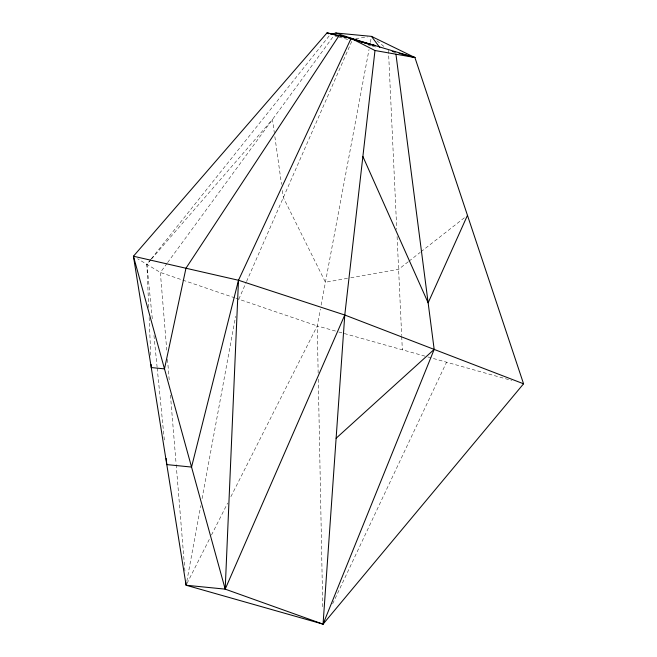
<?xml version="1.0" encoding="UTF-8"?>
<svg xmlns="http://www.w3.org/2000/svg" width="657" height="657" viewBox="0 0 657 657"><rect width="100%" height="100%" fill="white"/><g stroke="black" fill="none" stroke-linecap="round" stroke-linejoin="round"><path stroke-width="0.49" stroke-dasharray="3.29 2.46" d="M186.843 581.215L200.763 505.676M202.06 498.622L235.641 316.329M318.16 373.077L317.241 325.938L320.402 309.053M321.15 305.078L369.029 49.48M370.351 42.426L371.295 37.392M238.795 299.206L246.153 282.411M246.564 281.483L352.768 39.083M332.656 603.783L446.555 362.196M187.023 583.416L209.649 538.674M211.497 535.028L227.659 503.065M230.894 496.676L317.241 325.938L337.78 331.695M167.026 263.375L160.357 272.466L166.747 350.148M167.625 262.545L333.411 36.291M150.724 259.548L146.897 264.344L148.753 308.281M151.365 258.743L330.126 34.714M150.929 259.696L146.897 264.344L152.35 319.236M151.595 258.924L272.466 119.467L274.306 132.648M408.211 261.782L398.602 269.313L348.481 278.157M409.015 261.158L420.225 252.37M421.022 251.746L465.066 217.237M347.479 278.338L325.429 282.231L283.348 197.527L282.214 189.421M355.716 38.656L367.542 36.948M335.054 36.036L338.01 36.833M338.996 37.096L350.813 40.282M368.552 45.062L371.501 45.85M372.486 46.121L376.428 47.181M338.757 331.974L426.902 356.685M427.879 356.965L511.713 380.469M234.927 297.884L160.357 272.466L137.642 258.759M235.896 298.212L317.241 325.938M376.88 40.75L384.6 47M274.872 136.705L281.508 184.346M153.968 335.497L157.097 367.008M157.195 368.027L164.57 442.235M167.51 359.354L169.358 381.84M170.45 395.128L176.092 463.612M176.175 464.63L185.003 571.951M388.451 50.121L396.754 229.367M397.091 236.536L401.673 335.538M401.723 336.556L402.33 349.803M149.139 317.479L150.74 355.289M318.284 379.229L322.759 608.776"/><path stroke-width="0.99" d="M323.934 622.302L323.055 624.15L225.195 589.14L238.491 280.26L351.109 38.361L414.912 57.545L523.563 383.795L323.055 624.15L186.103 585.239L133.437 256.222L327.046 32.85L351.109 38.361L374.983 50.507L414.912 57.545L371.484 36.381L335.826 32.998L331.079 34.427M374.983 50.507L344.777 315.015L323.055 624.15L434.17 349.409L395.941 54.203M185.849 582.176L186.103 585.239L225.195 589.14L133.437 256.222L238.491 280.26L191.548 467.061L166.788 464.598L166.18 458.496M225.195 589.14L344.777 315.015L523.563 383.795M467.464 215.348L428.142 302.844L362.878 156.481M336.121 438.252L434.17 349.409M337.813 35.7L327.046 32.85L328.582 33.778M357.4 40.882L375.032 45.547L348.793 38.295M392.213 51.427L395.169 52.232M399.119 53.291L414.912 57.545L412.949 56.995M346.847 37.753L339.078 35.601L185.964 268.237L164.488 368.873L151.258 367.55L151.126 364.487M238.491 280.26L344.777 315.015M335.826 32.998L368.749 44.265M371.484 36.381L379.779 47.452"/></g></svg>
